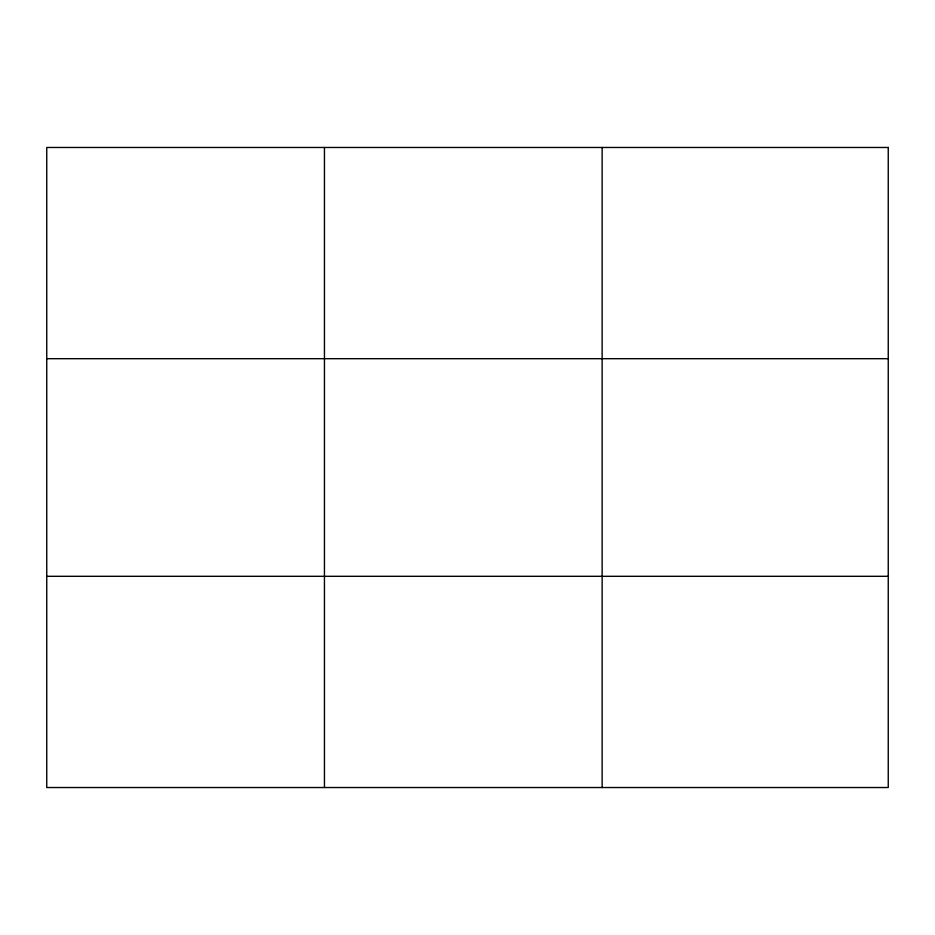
<?xml version="1.0" encoding="UTF-8"?>
<svg xmlns="http://www.w3.org/2000/svg" width="935" height="935" viewBox="0 0 935 935"><rect width="100%" height="100%" fill="white"/><g stroke="black" fill="none" stroke-linecap="round" stroke-linejoin="round"><path stroke-width="1.4" d="M324.445 147.473L324.445 787.527M602.14 147.473L602.14 787.527M46.75 358.689L888.25 358.689M46.75 576.311L888.25 576.311M888.25 147.473L888.25 787.527L46.75 787.527L46.75 147.473L888.25 147.473"/></g></svg>
